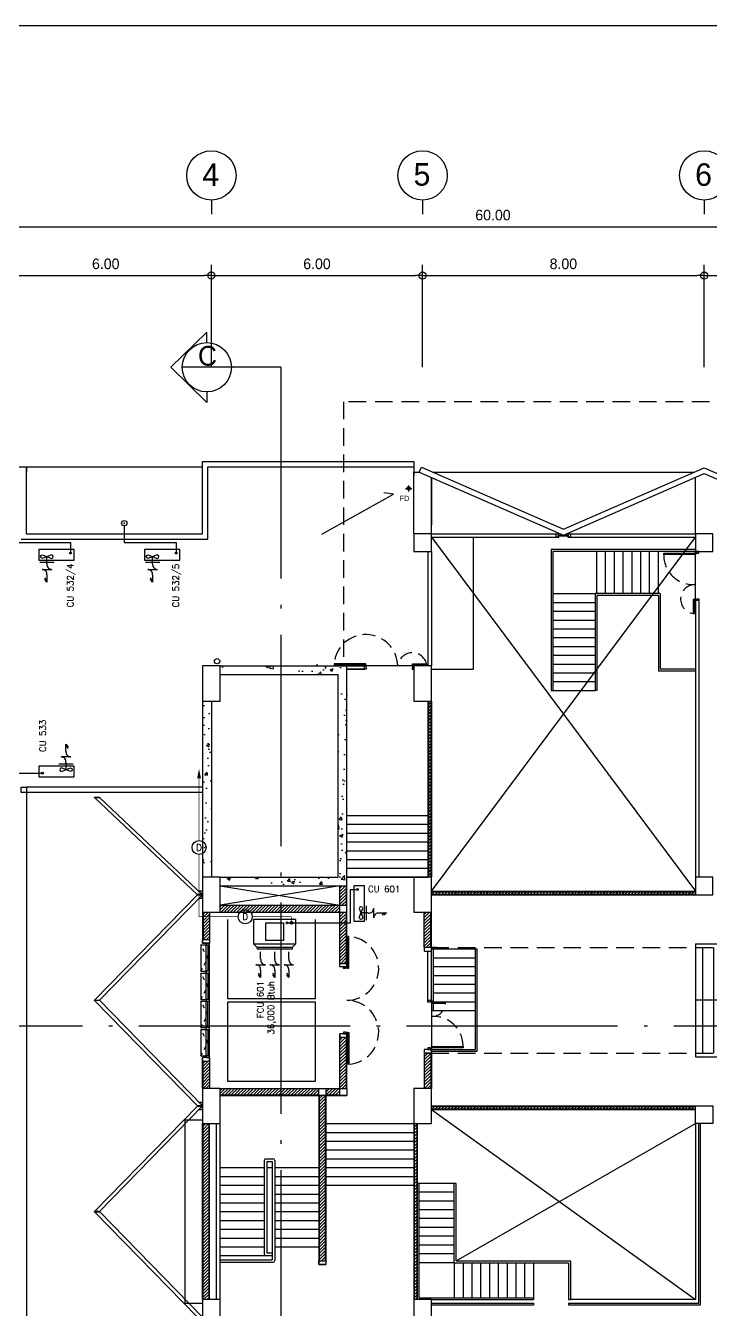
# Model space of a CAD drawing. Header units: millimetres. Extents: x -398 to 816, y -1 to 208.
# Drawn here: x 673.67 to 693.12, y 19.62 to 56.08 of the extents above; entities that cross this region are included whole.
import ezdxf
from ezdxf.enums import TextEntityAlignment as Align

# ---------------------------------------------------------------- set-up
doc = ezdxf.new("R2010")
doc.units = ezdxf.units.MM
doc.linetypes.add('ACAD_ISO04W100', pattern=[30, 24, -3, 0, -3])
doc.linetypes.add('DASHED', pattern=[0.75, 0.5, -0.25])
for name, color, linetype in [('AA_Column', 5, 'Continuous'), ('AA_Dim', 6, 'Continuous'), ('AA_Dim2', 6, 'Continuous'), ('AA_Door', 3, 'Continuous'), ('AA_FD', 6, 'Continuous'), ('AA_Floor', 31, 'Continuous'), ('AA_Hatch', 8, 'Continuous'), ('AA_Roof', 6, 'Continuous'), ('AA_Wall', 1, 'Continuous'), ('AA_Window', 4, 'Continuous'), ('AC DRAIN', 240, 'Continuous'), ('AC FCU', 221, 'Continuous'), ('AC LINE', 171, 'Continuous')]:
    doc.layers.add(name, color=color, linetype=linetype)
doc.styles.add('E140', font='vit-s.shx', dxfattribs={"height": 3.2})
doc.styles.add('Romans', font='romans.shx')
doc.styles.get("Standard").update_dxf_attribs({"font": 'vit-s.shx'})
doc.styles.add('style2', font='vit-s.shx', dxfattribs={"height": 3.2})
doc.dimstyles.new('overall', dxfattribs={"dimtxt": 0.25, "dimasz": 0.15, "dimexe": 0.3, "dimexo": 0.3, "dimgap": 0.18, "dimtad": 1, "dimzin": 0, "dimdsep": 46, "dimtxsty": 'Standard', "dimblk": 'ORIGIN', "dimcen": 0.015, "dimclrd": 256, "dimclre": 256, "dimclrt": 2, "dimadec": 0, "dimazin": 0, "dimtfac": 1, "dimtofl": 0, "dimtmove": 0, "dimatfit": 3, "dimldrblk": 'OPEN90', "dimfxl": 0, "dimtolj": 1, "dimtzin": 0, "dimarcsym": 0})
pattern_1 = [(45, (-498.769, -475.90679), (-0.0449012806, 0.0449012806), [])]

# ---------------------------------------------------------------- blocks, each defined once
blk = doc.blocks.new('ACC1')
at = {"layer": 'AC FCU', "color": 8}
for p, q in [((-0.562, 0.407), (-0.562, 0.134)), ((-0.36, 0.474), (-0.36, 0.067)), ((-0.925, 0.27), (-0.852, 0.328)), ((-0.718, 0.27), (-0.925, 0.27)), ((-0.875, 0.27), (-0.802, 0.328)), ((-0.407, 0.27), (-0.2, 0.27))]:
    blk.add_line(p, q, dxfattribs=at)
at = {"layer": 'AC FCU'}
for p, q in [((0, 0.5), (-0.3, 0.5)), ((-0.3, 0.5), (-0.3, -0.5)), ((0, -0.5), (0, 0.5)), ((-0.3, -0.5), (0, -0.5))]:
    blk.add_line(p, q, dxfattribs=at)
blk.add_lwpolyline([(-0.25, 0.4, -1), (-0.15, 0.4), (-0.25, 0.141, 1), (-0.15, 0.141), (-0.25, 0.4)], format="xyb", dxfattribs=at)
blk.add_circle((-0.1, -0.4), 0.025, dxfattribs=at)
at = {"layer": 'AC FCU', "color": 8}
for centre, start, end in [((-0.703, 0.41), 263.9498, 358.5513), ((-0.422, 0.131), 83.9498, 178.5513)]:
    blk.add_arc(centre, 0.14, start, end, dxfattribs=at)
blk = doc.blocks.new('AC')
at = {"layer": 'AC FCU', "color": 8}
for p, q in [((-0.4, 1.651), (-0.342, 1.578)), ((-0.4, 1.444), (-0.4, 1.651)), ((-0.4, 1.601), (-0.342, 1.528)), ((0, 1.444), (0, 1.651)), ((0, 1.651), (0.058, 1.578)), ((0, 1.601), (0.058, 1.528)), ((0.4, 1.651), (0.458, 1.578)), ((0.4, 1.444), (0.4, 1.651)), ((0.4, 1.601), (0.458, 1.528)), ((-0.264, 1.289), (-0.536, 1.289)), ((-0.4, 1.134), (-0.4, 0.926)), ((0.136, 1.289), (-0.136, 1.289)), ((0, 1.134), (0, 0.926)), ((0.536, 1.289), (0.264, 1.289)), ((0.4, 1.134), (0.4, 0.926))]:
    blk.add_line(p, q, dxfattribs=at)
at = {"layer": 'AC FCU'}
for p, q in [((-0.5, 0.8), (-0.6, 0.7)), ((-0.5, 0.8), (-0.5, 0.85)), ((-0.5, 0.85), (0.5, 0.85)), ((-0.5, 0.8), (0.5, 0.8)), ((0.5, 0.8), (0.5, 0.85)), ((0.5, 0.8), (0.6, 0.7))]:
    blk.add_line(p, q, dxfattribs=at)
blk.add_lwpolyline([(-0.6, 0), (0.6, 0), (0.6, 0.7), (-0.6, 0.7)], close=True, dxfattribs=at)
at = {"layer": 'AC FCU', "color": 8}
blk.add_lwpolyline([(-0.25, 0.1), (-0.25, 0.6), (0.25, 0.6), (0.25, 0.1)], close=True, dxfattribs=at)
at = {"layer": 'AC FCU'}
blk.add_circle((-0.35, 0.1), 0.025, dxfattribs=at)
at = {"layer": 'AC FCU', "color": 8}
for centre, start, end in [((-0.54, 1.148), 353.9498, 88.5513), ((-0.26, 1.429), 173.9498, 268.5513), ((-0.14, 1.148), 353.9498, 88.5513), ((0.14, 1.429), 173.9498, 268.5513), ((0.26, 1.148), 353.9498, 88.5513), ((0.54, 1.429), 173.9498, 268.5513)]:
    blk.add_arc(centre, 0.14, start, end, dxfattribs=at)
blk = doc.blocks.new('UP_point')
at = {"layer": 'AC LINE', "const_width": 0.025}
blk.add_lwpolyline([(-0.0125, 0, 1), (0.0125, 0, 1)], format="xyb", close=True, dxfattribs=at)
at = {"layer": 'AC LINE'}
blk.add_circle((0, 0), 0.075, dxfattribs=at)
blk = doc.blocks.new('POINT_Drain')
at = {"layer": 'Defpoints'}
blk.add_circle((0, 0), 0.2, dxfattribs=at)
at = {"layer": 'AC DRAIN', "insert": (0, 0), "char_height": 0.18, "width": 0.25231, "attachment_point": 5, "style": 'Romans'}
blk.add_mtext('D', dxfattribs=at)
blk = doc.blocks.new('GRD-2')
at = {"layer": 'AA_Dim', "color": 1}
blk.add_line((0, -10.99), (0, -12.98), dxfattribs=at)
blk.add_circle((0, -7.49), 3.5, dxfattribs=at)
at = {"layer": 'AA_Dim', "color": 3, "style": 'E140'}
blk.add_attdef('GRID', text='', height=3.2, dxfattribs=at).set_placement((-0.09, -7.37), align=Align.MIDDLE)
blk = doc.blocks.new('_Origin')
at = {"layer": 'AA_Dim2', "color": 0, "lineweight": -2}
blk.add_line((0, 0), (-1, 0), dxfattribs=at)
blk.add_circle((0, 0), 0.5, dxfattribs=at)
blk = doc.blocks.new('*D203')
at = {"layer": 'AA_Dim', "color": 9, "lineweight": -2}
for p, q in [((656.947, 49.282), (656.947, 50.667)), ((657.147, 50.367), (716.747, 50.367)), ((716.947, 49.282), (716.947, 50.667))]:
    blk.add_line(p, q, dxfattribs=at)
at = {"layer": 'Defpoints', "color": 0}
for p in [(716.947, 50.367), (656.947, 48.982), (716.947, 48.982)]:
    blk.add_point(p, dxfattribs=at)
at = {"layer": 'AA_Dim', "color": 9, "lineweight": -2, "xscale": 0.2, "yscale": 0.2, "zscale": 0.2, "rotation": 180}
blk.add_blockref('_Origin', (656.947, 50.367), dxfattribs=at)
at = {"layer": 'AA_Dim', "color": 9, "lineweight": -2, "xscale": 0.2, "yscale": 0.2, "zscale": 0.2}
blk.add_blockref('_Origin', (716.947, 50.367), dxfattribs=at)
at = {"layer": 'AA_Dim', "color": 2, "insert": (686.947, 50.697), "char_height": 0.3, "attachment_point": 5}
blk.add_mtext('\\A1;60.00', dxfattribs=at)
blk = doc.blocks.new('_Open90')
at = {"layer": 'AA_Dim2', "color": 0, "lineweight": -2}
for p, q in [((0, 0), (-1, 0)), ((-0.5, 0.5), (0, 0)), ((0, 0), (-0.5, -0.5))]:
    blk.add_line(p, q, dxfattribs=at)
blk = doc.blocks.new('*D207')
at = {"layer": 'AA_Dim', "color": 9, "lineweight": -2}
for p, q in [((678.947, 46.38), (678.947, 49.282)), ((684.947, 46.38), (684.947, 49.282)), ((679.147, 48.982), (684.747, 48.982))]:
    blk.add_line(p, q, dxfattribs=at)
at = {"layer": 'Defpoints', "color": 0}
for p in [(684.947, 48.982), (678.947, 46.08), (684.947, 46.08)]:
    blk.add_point(p, dxfattribs=at)
at = {"layer": 'AA_Dim', "color": 9, "lineweight": -2, "xscale": 0.2, "yscale": 0.2, "zscale": 0.2, "rotation": 180}
blk.add_blockref('_Origin', (678.947, 48.982), dxfattribs=at)
at = {"layer": 'AA_Dim', "color": 9, "lineweight": -2, "xscale": 0.2, "yscale": 0.2, "zscale": 0.2}
blk.add_blockref('_Origin', (684.947, 48.982), dxfattribs=at)
at = {"layer": 'AA_Dim', "color": 2, "insert": (681.947, 49.312), "char_height": 0.3, "attachment_point": 5}
blk.add_mtext('\\A1;6.00', dxfattribs=at)
blk = doc.blocks.new('*D208')
at = {"layer": 'AA_Dim', "color": 9, "lineweight": -2}
for p, q in [((672.947, 46.38), (672.947, 49.282)), ((678.947, 46.38), (678.947, 49.282)), ((673.147, 48.982), (678.747, 48.982))]:
    blk.add_line(p, q, dxfattribs=at)
at = {"layer": 'Defpoints', "color": 0}
for p in [(678.947, 48.982), (672.947, 46.08), (678.947, 46.08)]:
    blk.add_point(p, dxfattribs=at)
at = {"layer": 'AA_Dim', "color": 9, "lineweight": -2, "xscale": 0.2, "yscale": 0.2, "zscale": 0.2, "rotation": 180}
blk.add_blockref('_Origin', (672.947, 48.982), dxfattribs=at)
at = {"layer": 'AA_Dim', "color": 9, "lineweight": -2, "xscale": 0.2, "yscale": 0.2, "zscale": 0.2}
blk.add_blockref('_Origin', (678.947, 48.982), dxfattribs=at)
at = {"layer": 'AA_Dim', "color": 2, "insert": (675.947, 49.312), "char_height": 0.3, "attachment_point": 5}
blk.add_mtext('\\A1;6.00', dxfattribs=at)
blk = doc.blocks.new('*D210')
at = {"layer": 'AA_Dim', "color": 9, "lineweight": -2}
for p, q in [((684.947, 46.38), (684.947, 49.282)), ((692.947, 46.38), (692.947, 49.282)), ((685.147, 48.982), (692.747, 48.982))]:
    blk.add_line(p, q, dxfattribs=at)
at = {"layer": 'Defpoints', "color": 0}
for p in [(692.947, 48.982), (684.947, 46.08), (692.947, 46.08)]:
    blk.add_point(p, dxfattribs=at)
at = {"layer": 'AA_Dim', "color": 9, "lineweight": -2, "xscale": 0.2, "yscale": 0.2, "zscale": 0.2, "rotation": 180}
blk.add_blockref('_Origin', (684.947, 48.982), dxfattribs=at)
at = {"layer": 'AA_Dim', "color": 9, "lineweight": -2, "xscale": 0.2, "yscale": 0.2, "zscale": 0.2}
blk.add_blockref('_Origin', (692.947, 48.982), dxfattribs=at)
at = {"layer": 'AA_Dim', "color": 2, "insert": (688.947, 49.312), "char_height": 0.3, "attachment_point": 5}
blk.add_mtext('\\A1;8.00', dxfattribs=at)
blk = doc.blocks.new('*D211')
at = {"layer": 'AA_Dim', "color": 9, "lineweight": -2}
for p, q in [((692.947, 46.38), (692.947, 49.282)), ((700.947, 46.38), (700.947, 49.282)), ((693.147, 48.982), (700.747, 48.982))]:
    blk.add_line(p, q, dxfattribs=at)
at = {"layer": 'Defpoints', "color": 0}
for p in [(700.947, 48.982), (692.947, 46.08), (700.947, 46.08)]:
    blk.add_point(p, dxfattribs=at)
at = {"layer": 'AA_Dim', "color": 9, "lineweight": -2, "xscale": 0.2, "yscale": 0.2, "zscale": 0.2, "rotation": 180}
blk.add_blockref('_Origin', (692.947, 48.982), dxfattribs=at)
at = {"layer": 'AA_Dim', "color": 9, "lineweight": -2, "xscale": 0.2, "yscale": 0.2, "zscale": 0.2}
blk.add_blockref('_Origin', (700.947, 48.982), dxfattribs=at)
at = {"layer": 'AA_Dim', "color": 2, "insert": (696.947, 49.312), "char_height": 0.3, "attachment_point": 5}
blk.add_mtext('\\A1;8.00', dxfattribs=at)

msp = doc.modelspace()

# ---------------------------------------------------------------- hatches: boundary and pattern name
at = {"layer": 'AA_Hatch'}
h = msp.add_hatch(dxfattribs=at)
h.set_pattern_fill('AR-CONC', color=9, scale=0.005, style=0)
h.set_pattern_definition([(50, (-498.769, -475.9068), (0.91092334, -0.07969543), [0.09525, -1.04775]), (355, (-498.769, -475.9068), (-0.1762141, 0.9552832), [0.0762, -0.8382]), (100.451, (-498.6931, -475.9134), (0.7347125, 0.87558344), [0.08095, -0.89045]), (46.1842, (-498.769, -475.6528), (1.3553952, -0.2102116), [0.142875, -1.571625]), (96.6356, (-498.656, -475.6703), (1.1870212, 1.2371278), [0.121425, -1.335675]), (351.184, (-498.769, -475.6528), (1.187023, 1.2371256), [0.1143, -1.2573]), (21, (-498.642, -475.7163), (0.7580744, -0.5113276), [0.09525, -1.04775]), (326, (-498.642, -475.7163), (0.30901014, 0.9209398), [0.0762, -0.8382]), (71.4514, (-498.5788, -475.7589), (1.06708245, 0.4096143), [0.08095, -0.89045]), (37.5, (-498.769, -475.9068), (0.01544302, 0.422775194), [0, -0.82804, 0, -0.8509, 0, -0.841375]), (7.5, (-498.769, -475.9068), (0.33409831, 0.50090287), [0, -0.48514, 0, -0.80899, 0, -0.320675]), (327.5, (-499.0522, -475.9068), (0.67795298, -0.02864372), [0, -0.3175, 0, -0.9906, 0, -1.31445]), (317.5, (-499.1792, -475.9068), (0.7406459, 0.12713246), [0, -0.41275, 0, -0.65786, 0, -0.93345])])
h.paths.add_polyline_path([(682.797, 37.899), (679.197, 37.899), (679.197, 37.649), (682.547, 37.649), (682.547, 31.899), (679.197, 31.899), (679.197, 31.649), (682.797, 31.649)])
h.paths.add_polyline_path([(678.947, 36.899), (678.697, 36.899), (678.697, 31.899), (678.947, 31.899)])
h = msp.add_hatch(dxfattribs=at)
h.set_pattern_fill('ANSI31', color=9, scale=0.02, style=0)
h.set_pattern_definition(pattern_1)
h.paths.add_polyline_path([(685.182, 36.899), (685.112, 36.899), (685.112, 31.899), (685.182, 31.899)])
h = msp.add_hatch(dxfattribs=at)
h.set_pattern_fill('ANSI31', color=9, scale=0.02, style=0)
h.set_pattern_definition(pattern_1)
h.paths.add_polyline_path([(682.782, 30.899), (682.597, 30.899), (682.597, 29.949), (682.782, 29.949)])
h.paths.add_polyline_path([(682.782, 29.949), (682.597, 29.949), (682.597, 29.449), (682.782, 29.449)])
h.paths.add_polyline_path([(682.597, 31.099), (680.918, 31.099), (680.918, 30.899), (682.597, 30.899)])
h.paths.add_polyline_path([(680.918, 31.099), (679.197, 31.099), (679.197, 30.899), (680.729, 30.899), (680.732, 30.905), (680.736, 30.899), (680.918, 30.899)])
h.paths.add_polyline_path([(682.782, 31.649), (682.597, 31.649), (682.597, 31.099), (682.782, 31.099)])
h = msp.add_hatch(dxfattribs=at)
h.set_pattern_fill('ANSI31', color=9, scale=0.02, style=0)
h.set_pattern_definition([(45, (-498.769, -469.80679), (-0.0449012806, 0.0449012806), [])])
h.paths.add_polyline_path([(692.697, 31.484), (685.197, 31.484), (685.197, 31.414), (692.697, 31.414)])
h = msp.add_hatch(dxfattribs=at)
h.set_pattern_fill('ANSI31', color=9, scale=0.02, style=0)
h.set_pattern_definition(pattern_1)
h.paths.add_polyline_path([(678.897, 30.899), (678.712, 30.899), (678.712, 30.124), (678.897, 30.124)])
h.paths.add_polyline_path([(678.897, 26.674), (678.712, 26.674), (678.712, 25.899), (678.897, 25.899)])
h.paths.add_polyline_path([(680.918, 25.899), (680.754, 25.899), (680.742, 25.878), (680.73, 25.899), (679.197, 25.899), (679.197, 25.714), (680.918, 25.714)])
h.paths.add_polyline_path([(682.597, 25.899), (682.197, 25.899), (682.197, 25.714), (682.597, 25.714)])
h.paths.add_polyline_path([(681.997, 25.899), (680.918, 25.899), (680.918, 25.714), (681.997, 25.714)])
h = msp.add_hatch(dxfattribs=at)
h.set_pattern_fill('ANSI31', color=9, scale=0.02, style=0)
h.set_pattern_definition(pattern_1)
h.paths.add_polyline_path([(685.182, 30.899), (684.996, 30.899), (684.997, 29.899), (685.097, 29.899), (685.097, 29.899), (685.182, 29.899)])
at = {"layer": 'AA_Hatch', "ltscale": 3}
h = msp.add_hatch(dxfattribs=at)
h.set_pattern_fill('ANSI31', color=9, scale=0.1, angle=45, style=0)
h.set_pattern_definition([(270, (2.66196, 156.59102), (-0.3175, -6e-17), [])])
h.paths.add_polyline_path([(709.197, 29.899), (709.197, 28.399), (692.697, 28.399), (692.697, 29.899)])
h = msp.add_hatch(dxfattribs=at)
h.set_pattern_fill('ANSI31', color=9, scale=0.1, angle=45, style=0)
h.set_pattern_definition([(90, (2.66196, -99.79314), (-0.3175, 6e-17), [])])
h.paths.add_polyline_path([(709.197, 26.899), (709.197, 28.399), (692.697, 28.399), (692.697, 26.899)])
at = {"layer": 'AA_Hatch'}
h = msp.add_hatch(dxfattribs=at)
h.set_pattern_fill('ANSI31', color=9, scale=0.02, style=0)
h.set_pattern_definition(pattern_1)
h.paths.add_polyline_path([(682.782, 27.349), (682.597, 27.349), (682.597, 25.899), (682.782, 25.899)])
h = msp.add_hatch(dxfattribs=at)
h.set_pattern_fill('ANSI31', color=9, scale=0.02, style=0)
h.set_pattern_definition(pattern_1)
h.paths.add_polyline_path([(684.996, 25.899), (685.181, 25.899), (685.181, 26.899), (684.996, 26.899)])
h = msp.add_hatch(dxfattribs=at)
h.set_pattern_fill('ANSI31', color=9, scale=0.02, style=0)
h.set_pattern_definition(pattern_1)
h.paths.add_polyline_path([(682.182, 25.699), (682.012, 25.699), (682.012, 20.999), (682.182, 20.999)])
h = msp.add_hatch(dxfattribs=at)
h.set_pattern_fill('ANSI31', color=9, scale=0.02, style=0)
h.set_pattern_definition(pattern_1)
h.paths.add_polyline_path([(685.197, 25.384), (685.197, 25.314), (692.697, 25.314), (692.697, 25.384)])
h = msp.add_hatch(dxfattribs=at)
h.set_pattern_fill('ANSI31', color=9, scale=0.02, style=0)
h.set_pattern_definition(pattern_1)
h.paths.add_polyline_path([(678.882, 24.899), (678.712, 24.899), (678.712, 19.899), (678.882, 19.899)])
h = msp.add_hatch(dxfattribs=at)
h.set_pattern_fill('ANSI31', color=9, scale=0.02, style=0)
h.set_pattern_definition(pattern_1)
h.paths.add_polyline_path([(684.782, 24.899), (684.712, 24.899), (684.712, 19.899), (684.782, 19.899)])

# ---------------------------------------------------------------- linework, layer by layer
at = {"layer": 'AA_Column', "color": 9}
for points in [[(684.697, 41.149), (685.197, 41.149), (685.197, 41.649), (684.697, 41.649)], [(692.697, 41.149), (693.197, 41.149), (693.197, 41.649), (692.697, 41.649)], [(678.697, 36.899), (679.197, 36.899), (679.197, 37.899), (678.697, 37.899)], [(684.697, 36.899), (685.197, 36.899), (685.197, 37.899), (684.697, 37.899)], [(678.697, 30.899), (679.197, 30.899), (679.197, 31.899), (678.697, 31.899)], [(684.697, 30.899), (685.197, 30.899), (685.197, 31.899), (684.697, 31.899)], [(692.697, 31.399), (693.197, 31.399), (693.197, 31.899), (692.697, 31.899)], [(678.697, 24.899), (679.197, 24.899), (679.197, 25.899), (678.697, 25.899)], [(684.697, 24.899), (685.197, 24.899), (685.197, 25.899), (684.697, 25.899)], [(692.697, 25.399), (693.197, 25.399), (693.197, 24.899), (692.697, 24.899)], [(678.697, 18.899), (679.197, 18.899), (679.197, 19.899), (678.697, 19.899)], [(684.697, 18.899), (685.197, 18.899), (685.197, 19.899), (684.697, 19.899)], [(684.697, 18.899), (685.197, 18.899), (685.197, 19.899), (684.697, 19.899)]]:
    msp.add_lwpolyline(points, close=True, dxfattribs=at)
at = {"layer": 'AA_Door', "color": 9}
for p, q in [((683.332, 37.924), (683.332, 37.899)), ((684.662, 37.899), (684.662, 37.924)), ((682.822, 29.314), (682.797, 29.314)), ((682.822, 27.484), (682.797, 27.484))]:
    msp.add_line(p, q, dxfattribs=at)
for points in [[(692.697, 41.064), (691.797, 41.064), (691.797, 41.099), (692.697, 41.099)], [(692.637, 39.784), (692.637, 39.384), (692.672, 39.384), (692.672, 39.784)], [(683.332, 37.959), (682.432, 37.959), (682.432, 37.924), (683.332, 37.924)], [(684.662, 37.959), (685.062, 37.959), (685.062, 37.924), (684.662, 37.924)], [(682.857, 29.314), (682.857, 30.214), (682.822, 30.214), (682.822, 29.314)], [(685.197, 28.314), (685.597, 28.314), (685.597, 28.349), (685.197, 28.349)], [(682.857, 27.484), (682.857, 26.584), (682.822, 26.584), (682.822, 27.484)], [(685.196, 27.084), (686.096, 27.084), (686.096, 27.049), (685.196, 27.049)]]:
    msp.add_lwpolyline(points, close=True, dxfattribs=at)
for points in [[(692.797, 41.149), (692.697, 41.149), (692.697, 41.114), (692.732, 41.114), (692.732, 41.099), (692.797, 41.099), (692.797, 41.149)], [(692.797, 39.749), (692.697, 39.749), (692.697, 39.784), (692.732, 39.784), (692.732, 39.799), (692.797, 39.799), (692.797, 39.749)], [(683.297, 37.799), (683.297, 37.899), (683.332, 37.899), (683.332, 37.864), (683.347, 37.864), (683.347, 37.799), (683.297, 37.799)], [(684.697, 37.799), (684.697, 37.899), (684.662, 37.899), (684.662, 37.864), (684.647, 37.864), (684.647, 37.799), (684.697, 37.799)], [(682.697, 29.349), (682.797, 29.349), (682.797, 29.314), (682.762, 29.314), (682.762, 29.299), (682.697, 29.299), (682.697, 29.349)], [(685.096, 28.399), (685.196, 28.399), (685.196, 28.364), (685.161, 28.364), (685.161, 28.349), (685.096, 28.349), (685.096, 28.399)], [(682.697, 27.449), (682.797, 27.449), (682.797, 27.484), (682.762, 27.484), (682.762, 27.499), (682.697, 27.499), (682.697, 27.449)], [(685.096, 26.999), (685.196, 26.999), (685.196, 27.034), (685.161, 27.034), (685.161, 27.049), (685.096, 27.049), (685.096, 26.999)]]:
    msp.add_lwpolyline(points, dxfattribs=at)
at = {"layer": 'AA_Door', "color": 9, "linetype": 'DASHED', "ltscale": 0.75}
for centre, radius, start, end in [((692.64, 41.048), 0.844, 178.907, 272.1436), ((692.69, 39.793), 0.412, 92.5223, 262.5948), ((683.335, 37.88), 0.906, 1.1799, 175.0206), ((684.657, 37.849), 0.419, 15.1989, 173.1601), ((682.792, 29.308), 0.909, 270.2893, 85.9239), ((682.792, 27.49), 0.909, 274.0761, 89.7088), ((685.217, 28.323), 0.38, 270.705, 358.6649), ((685.253, 27.1), 0.844, 358.907, 92.1436)]:
    msp.add_arc(centre, radius, start, end, dxfattribs=at)
at = {"layer": 'AA_FD', "color": 6}
for p, q in [((684.551, 43.023), (684.551, 42.845)), ((682.086, 41.641), (684.12, 42.774)), ((684.12, 42.774), (683.849, 42.807)), ((684.464, 42.937), (684.642, 42.937)), ((684.551, 42.937), (684.489, 42.937)), ((684.551, 42.937), (684.551, 42.998))]:
    msp.add_line(p, q, dxfattribs=at)
for centre, radius in [((684.551, 42.937), 0.05), ((679.11, 38.029), 0.075)]:
    msp.add_circle(centre, radius, dxfattribs=at)
at = {"layer": 'AA_Floor', "color": 9}
for p, q in [((685.197, 31.499), (692.697, 41.549)), ((685.197, 41.549), (692.697, 31.499)), ((689.897, 39.949), (689.897, 41.149)), ((690.147, 39.949), (690.147, 41.149)), ((690.397, 39.949), (690.397, 41.149)), ((690.397, 39.949), (690.397, 41.149)), ((690.647, 39.949), (690.647, 41.149)), ((690.647, 39.949), (690.647, 41.149)), ((690.897, 39.949), (690.897, 41.149)), ((691.147, 39.949), (691.147, 41.149)), ((691.397, 39.949), (691.397, 41.149)), ((691.647, 39.949), (691.647, 41.149)), ((692.697, 39.784), (692.697, 41.149)), ((688.647, 39.949), (689.847, 39.949)), ((688.677, 39.949), (689.847, 39.949)), ((688.647, 39.699), (689.847, 39.699)), ((688.647, 39.449), (689.847, 39.449)), ((688.647, 39.199), (689.847, 39.199)), ((688.647, 38.949), (689.847, 38.949)), ((688.647, 38.699), (689.847, 38.699)), ((688.647, 38.449), (689.847, 38.449)), ((681.947, 37.949), (681.947, 37.899)), ((688.647, 38.199), (689.847, 38.199)), ((688.647, 37.949), (689.847, 37.949)), ((684.697, 37.899), (683.332, 37.899)), ((688.647, 37.699), (689.847, 37.699)), ((688.647, 37.449), (689.847, 37.449)), ((688.647, 37.199), (689.847, 37.199)), ((682.797, 33.649), (685.097, 33.649)), ((682.797, 33.399), (685.097, 33.399)), ((682.797, 33.149), (685.097, 33.149)), ((682.797, 32.899), (685.097, 32.899)), ((682.797, 32.649), (685.097, 32.649)), ((682.797, 32.399), (685.097, 32.399)), ((682.797, 32.149), (685.097, 32.149)), ((682.797, 31.899), (685.097, 31.899)), ((684.697, 31.899), (682.797, 31.899)), ((682.597, 31.649), (679.197, 31.099)), ((679.197, 31.649), (682.597, 31.099)), ((679.407, 30.699), (679.407, 28.449)), ((681.907, 28.449), (681.907, 30.699)), ((685.247, 29.849), (685.197, 29.849)), ((686.447, 29.849), (685.247, 29.849)), ((685.247, 29.849), (685.247, 28.099)), ((686.447, 29.599), (685.247, 29.599)), ((686.447, 29.349), (685.247, 29.349)), ((686.447, 29.099), (685.247, 29.099)), ((686.447, 28.849), (685.247, 28.849)), ((679.407, 28.449), (681.907, 28.449)), ((686.447, 28.599), (685.247, 28.599)), ((679.407, 28.349), (679.407, 26.099)), ((681.907, 28.349), (679.407, 28.349)), ((681.907, 26.099), (681.907, 28.349)), ((685.197, 28.364), (685.196, 26.999)), ((686.447, 28.349), (685.197, 28.349)), ((686.447, 28.099), (685.197, 28.099)), ((679.407, 26.099), (681.907, 26.099)), ((685.197, 25.299), (692.697, 19.899)), ((682.197, 24.899), (684.697, 24.899)), ((685.897, 20.999), (692.697, 24.899)), ((692.697, 24.899), (692.697, 19.899)), ((682.197, 24.649), (684.697, 24.649)), ((682.197, 24.399), (684.697, 24.399)), ((682.197, 24.149), (684.697, 24.149)), ((682.197, 23.899), (684.697, 23.899)), ((679.197, 23.649), (680.447, 23.649)), ((679.197, 23.399), (680.447, 23.399)), ((680.522, 23.649), (680.672, 23.649)), ((680.747, 23.649), (681.997, 23.649)), ((680.747, 23.399), (681.997, 23.399)), ((682.197, 23.649), (684.697, 23.649)), ((682.197, 23.399), (684.697, 23.399)), ((679.197, 23.149), (680.447, 23.149)), ((680.747, 23.149), (681.997, 23.149)), ((682.197, 23.149), (684.697, 23.149)), ((684.847, 23.199), (684.797, 23.199)), ((684.797, 19.899), (684.797, 23.199)), ((685.847, 23.199), (684.847, 23.199)), ((684.847, 19.949), (684.847, 23.199)), ((679.197, 22.899), (680.447, 22.899)), ((679.197, 22.649), (680.447, 22.649)), ((680.747, 22.899), (681.997, 22.899)), ((680.747, 22.649), (681.997, 22.649)), ((680.764, 22.649), (680.747, 22.649)), ((685.847, 22.949), (684.847, 22.949)), ((685.847, 22.699), (684.847, 22.699)), ((679.197, 22.399), (680.447, 22.399)), ((680.747, 22.399), (681.997, 22.399)), ((685.847, 22.449), (684.847, 22.449)), ((679.197, 22.149), (680.447, 22.149)), ((679.197, 21.899), (680.447, 21.899)), ((680.747, 22.149), (681.997, 22.149)), ((680.747, 21.899), (681.997, 21.899)), ((685.847, 22.199), (684.847, 22.199)), ((685.847, 21.949), (684.847, 21.949)), ((679.197, 21.649), (680.447, 21.649)), ((680.747, 21.649), (681.997, 21.649)), ((685.847, 21.699), (684.847, 21.699)), ((679.197, 21.399), (680.447, 21.399)), ((679.197, 21.149), (680.672, 21.149)), ((680.447, 21.399), (680.434, 21.399)), ((680.747, 21.399), (681.997, 21.399)), ((685.847, 21.449), (684.847, 21.449)), ((685.847, 21.199), (684.847, 21.199)), ((685.847, 20.949), (684.847, 20.949)), ((685.847, 20.949), (685.847, 19.949)), ((686.097, 20.949), (686.097, 19.949)), ((686.347, 20.949), (686.347, 19.949)), ((686.597, 20.949), (686.597, 19.949)), ((686.847, 20.949), (686.847, 19.949)), ((687.097, 20.949), (687.097, 19.949)), ((687.347, 20.949), (687.347, 19.949)), ((687.597, 20.949), (687.597, 19.949)), ((687.847, 20.949), (687.847, 19.949)), ((688.097, 20.949), (688.097, 19.949)), ((684.847, 19.949), (688.097, 19.949)), ((685.197, 19.899), (688.097, 19.899)), ((688.097, 19.949), (688.097, 19.899)), ((692.697, 19.899), (689.147, 19.899))]:
    msp.add_line(p, q, dxfattribs=at)
at = {"layer": 'AA_Roof', "color": 9, "linetype": 'DASHED'}
msp.add_line((682.697, 45.399), (682.697, 37.899), dxfattribs=at)
at = {"layer": 'AA_Roof', "color": 9}
msp.add_line((673.697, 43.549), (678.697, 43.549), dxfattribs=at)
at = {"layer": 'AA_Roof', "color": 9, "linetype": 'DASHED'}
for points in [[(685.197, 29.899), (719.347, 29.899), (719.347, 45.399), (682.697, 45.399)], [(685.196, 26.899), (719.347, 26.899), (719.347, 11.399), (682.697, 11.399), (682.697, 18.899)]]:
    msp.add_lwpolyline(points, dxfattribs=at)
at = {"layer": 'AA_Wall', "color": 9}
for p, q in [((656.197, 43.549), (673.697, 43.549)), ((673.697, 43.549), (673.697, 43.399)), ((673.697, 43.549), (673.697, 43.499)), ((673.697, 41.649), (673.697, 43.549)), ((678.697, 43.699), (684.697, 43.699)), ((678.697, 41.649), (678.697, 43.699)), ((678.847, 43.549), (684.697, 43.549)), ((678.847, 41.499), (678.847, 43.549)), ((684.697, 43.699), (684.697, 43.299)), ((684.697, 43.399), (684.853, 43.399)), ((684.697, 41.649), (684.697, 43.399)), ((684.853, 43.399), (684.913, 43.536)), ((684.853, 43.399), (688.947, 41.611)), ((684.913, 43.536), (688.947, 41.775)), ((685.228, 43.399), (692.666, 43.399)), ((688.947, 41.775), (692.947, 43.522)), ((692.947, 43.522), (696.947, 41.775)), ((685.197, 41.649), (685.197, 43.249)), ((685.197, 43.249), (685.197, 41.899)), ((688.947, 41.611), (692.947, 43.358)), ((692.697, 41.649), (692.697, 43.249)), ((692.947, 43.358), (696.947, 41.611)), ((673.697, 41.649), (678.697, 41.649)), ((685.197, 41.649), (688.797, 41.649)), ((688.797, 41.649), (688.797, 41.549)), ((688.822, 41.649), (688.797, 41.649)), ((688.822, 41.611), (688.822, 41.649)), ((688.822, 41.611), (689.072, 41.611)), ((688.822, 41.586), (689.072, 41.586)), ((688.822, 41.549), (688.822, 41.586)), ((689.097, 41.649), (689.072, 41.649)), ((689.072, 41.649), (689.072, 41.611)), ((689.072, 41.586), (689.072, 41.549)), ((689.097, 41.549), (689.097, 41.649)), ((689.097, 41.649), (692.697, 41.649)), ((673.547, 41.499), (678.847, 41.499)), ((685.197, 41.549), (688.797, 41.549)), ((686.397, 37.799), (686.397, 41.549)), ((688.597, 41.199), (688.597, 37.199)), ((692.697, 41.199), (688.597, 41.199)), ((688.797, 41.549), (688.822, 41.549)), ((689.072, 41.549), (689.097, 41.549)), ((689.097, 41.549), (692.697, 41.549)), ((685.097, 41.149), (685.097, 37.899)), ((685.197, 41.149), (685.197, 37.899)), ((688.647, 41.149), (688.647, 37.199)), ((692.697, 41.149), (688.647, 41.149)), ((689.847, 39.949), (689.847, 37.199)), ((691.697, 39.949), (689.847, 39.949)), ((689.897, 39.899), (689.897, 37.199)), ((691.647, 39.899), (689.897, 39.899)), ((691.647, 39.899), (691.647, 37.749)), ((691.697, 39.949), (691.697, 37.799)), ((692.672, 39.784), (692.697, 39.784)), ((692.697, 39.779), (692.697, 37.899)), ((692.797, 39.779), (692.797, 37.899)), ((679.197, 37.899), (682.797, 37.899)), ((679.197, 37.649), (682.547, 37.649)), ((682.547, 31.899), (682.547, 37.649)), ((682.797, 31.649), (682.797, 37.899)), ((683.297, 37.899), (682.797, 37.899)), ((682.797, 37.899), (683.297, 37.899)), ((683.297, 37.799), (682.797, 37.799)), ((682.797, 37.799), (683.297, 37.799)), ((685.197, 37.799), (686.397, 37.799)), ((692.697, 37.749), (691.647, 37.749)), ((692.697, 37.799), (691.697, 37.799)), ((692.697, 37.899), (692.697, 31.899)), ((692.797, 37.899), (692.797, 31.899)), ((688.597, 37.199), (688.647, 37.199)), ((689.897, 37.199), (689.847, 37.199)), ((678.697, 36.899), (678.697, 31.899)), ((678.947, 36.899), (678.947, 31.899)), ((685.097, 36.899), (685.097, 31.899)), ((685.112, 36.899), (685.112, 31.899)), ((685.182, 36.899), (685.182, 31.899)), ((685.197, 36.899), (685.197, 31.899)), ((678.697, 34.449), (673.697, 34.449)), ((673.697, 34.449), (673.697, 13.249)), ((678.697, 34.299), (673.697, 34.299)), ((679.197, 31.899), (682.547, 31.899)), ((679.197, 31.649), (682.797, 31.649)), ((682.597, 29.349), (682.597, 31.649)), ((682.782, 31.099), (682.782, 31.649)), ((682.797, 29.349), (682.797, 31.649)), ((685.197, 31.499), (692.697, 31.499)), ((685.197, 31.484), (692.697, 31.484)), ((685.197, 31.414), (692.697, 31.414)), ((685.197, 31.399), (692.697, 31.399)), ((679.197, 31.099), (682.797, 31.099)), ((678.697, 30.899), (678.897, 30.899)), ((678.697, 30.899), (678.697, 30.024)), ((678.712, 30.899), (678.712, 30.124)), ((678.897, 30.899), (678.897, 30.024)), ((679.197, 30.899), (682.797, 30.899)), ((682.782, 29.449), (682.782, 30.899)), ((684.997, 29.899), (684.996, 30.899)), ((685.182, 29.899), (685.182, 30.899)), ((685.197, 29.899), (685.197, 30.899)), ((678.697, 30.024), (678.897, 30.024)), ((685.197, 29.899), (684.997, 29.899)), ((685.097, 28.399), (685.097, 29.799)), ((685.197, 28.399), (685.197, 29.799)), ((686.447, 26.999), (686.447, 29.849)), ((686.496, 29.849), (686.447, 29.849)), ((686.497, 26.949), (686.497, 29.849)), ((682.797, 29.349), (682.597, 29.349)), ((682.597, 25.899), (682.597, 27.449)), ((682.797, 27.449), (682.597, 27.449)), ((682.782, 25.899), (682.782, 27.349)), ((682.797, 25.899), (682.797, 27.449)), ((685.197, 26.999), (686.447, 26.999)), ((678.697, 25.899), (678.697, 26.774)), ((678.897, 26.774), (678.697, 26.774)), ((678.712, 25.899), (678.712, 26.674)), ((678.897, 26.774), (678.897, 25.899)), ((684.996, 26.899), (684.996, 25.899)), ((685.196, 26.899), (684.996, 26.899)), ((685.181, 26.899), (685.181, 25.899)), ((686.497, 26.949), (685.196, 26.949)), ((685.196, 26.949), (685.196, 25.899)), ((679.197, 25.899), (682.197, 25.899)), ((682.197, 25.899), (682.797, 25.899)), ((679.197, 25.714), (681.997, 25.714)), ((679.197, 25.699), (681.997, 25.699)), ((681.997, 25.699), (681.997, 20.899)), ((682.012, 25.699), (682.012, 20.999)), ((682.182, 25.699), (682.182, 20.999)), ((682.197, 25.714), (682.597, 25.714)), ((682.197, 25.699), (682.797, 25.699)), ((682.197, 25.699), (682.197, 20.899)), ((685.197, 25.399), (692.697, 25.399)), ((685.197, 25.384), (692.697, 25.384)), ((685.197, 25.314), (692.697, 25.314)), ((685.197, 25.299), (692.697, 25.299)), ((678.697, 19.899), (678.697, 24.899)), ((678.712, 19.899), (678.712, 24.899)), ((678.882, 19.899), (678.882, 24.899)), ((678.897, 19.899), (678.897, 24.899)), ((679.097, 19.899), (679.097, 24.899)), ((679.197, 19.899), (679.197, 24.899)), ((684.697, 24.899), (684.697, 19.899)), ((684.712, 24.899), (684.712, 19.899)), ((684.782, 24.899), (684.782, 19.899)), ((684.797, 24.899), (684.797, 19.899)), ((692.797, 19.799), (692.797, 24.899)), ((692.847, 19.749), (692.847, 24.899)), ((680.447, 23.849), (680.447, 21.199)), ((680.497, 23.899), (680.697, 23.899)), ((680.522, 23.824), (680.522, 21.224)), ((680.522, 23.824), (680.672, 23.824)), ((680.672, 23.824), (680.672, 21.034)), ((680.747, 23.849), (680.747, 21.009)), ((685.897, 23.199), (685.847, 23.199)), ((685.847, 20.949), (685.847, 23.199)), ((685.897, 20.999), (685.897, 23.199)), ((680.497, 21.149), (680.672, 21.149)), ((680.522, 21.224), (680.672, 21.224)), ((679.197, 21.034), (680.672, 21.034)), ((679.197, 20.959), (680.697, 20.959)), ((681.997, 20.899), (681.997, 20.999)), ((681.997, 20.999), (682.197, 20.999)), ((681.997, 20.899), (682.197, 20.899)), ((685.847, 20.949), (689.097, 20.949)), ((685.897, 20.999), (689.147, 20.999)), ((689.097, 20.949), (689.097, 19.899)), ((689.147, 20.999), (689.147, 19.899)), ((685.197, 19.799), (688.097, 19.799)), ((685.197, 19.749), (688.097, 19.749)), ((688.097, 19.799), (688.097, 19.749)), ((689.097, 19.899), (689.147, 19.899)), ((689.097, 19.799), (689.097, 19.749)), ((689.097, 19.799), (692.797, 19.799)), ((689.097, 19.749), (692.847, 19.749))]:
    msp.add_line(p, q, dxfattribs=at)
at = {"layer": 'AA_Wall', "color": 9, "ltscale": 0.2}
for p, q in [((678.554, 31.396), (675.626, 34.161)), ((675.626, 34.161), (675.772, 34.161)), ((678.697, 31.399), (675.772, 34.161)), ((678.556, 31.397), (675.631, 28.402)), ((678.697, 31.399), (675.768, 28.399)), ((678.697, 31.499), (678.599, 31.499)), ((678.697, 31.299), (678.697, 31.499)), ((678.599, 31.299), (678.697, 31.299)), ((678.556, 25.401), (675.631, 28.396)), ((678.697, 25.399), (675.768, 28.399)), ((678.556, 25.397), (675.631, 22.402)), ((678.697, 25.399), (675.768, 22.399)), ((678.697, 25.499), (678.599, 25.499)), ((678.599, 25.299), (678.697, 25.299)), ((678.697, 25.299), (678.697, 25.499)), ((678.697, 24.999), (678.197, 24.999)), ((678.197, 24.999), (678.197, 19.799)), ((678.556, 19.401), (675.631, 22.396)), ((678.697, 19.399), (675.768, 22.399)), ((678.197, 19.799), (678.697, 19.799))]:
    msp.add_line(p, q, dxfattribs=at)
at = {"layer": 'AA_Wall', "color": 9}
for points in [[(673.547, 34.449), (673.697, 34.449), (673.697, 34.299), (673.547, 34.299)], [(678.697, 30.024), (678.697, 30.124), (678.897, 30.124), (678.897, 30.024), (678.697, 30.024)], [(682.597, 29.349), (682.597, 29.449), (682.797, 29.449), (682.797, 29.349), (682.597, 29.349)], [(682.597, 27.449), (682.597, 27.349), (682.797, 27.349), (682.797, 27.449), (682.597, 27.449)], [(678.697, 26.774), (678.697, 26.674), (678.897, 26.674), (678.897, 26.774), (678.697, 26.774)], [(682.197, 25.699), (681.997, 25.699), (681.997, 25.899), (682.197, 25.899)], [(682.197, 25.699), (681.997, 25.699), (681.997, 25.899), (682.197, 25.899)], [(682.597, 25.899), (682.797, 25.899), (682.797, 25.699), (682.597, 25.699)], [(681.997, 20.999), (682.197, 20.999), (682.197, 20.899), (681.997, 20.899)]]:
    msp.add_lwpolyline(points, close=True, dxfattribs=at)
at = {"layer": 'AA_Wall', "color": 9, "ltscale": 0.2}
for points in [[(675.626, 34.164), (675.626, 34.167), (675.771, 34.167), (675.771, 34.161), (675.626, 34.161), (675.626, 34.164)], [(678.552, 31.399), (678.552, 31.402), (678.697, 31.402), (678.697, 31.396), (678.552, 31.396), (678.552, 31.399)], [(678.552, 31.399), (678.552, 31.396), (678.697, 31.396), (678.697, 31.402), (678.552, 31.402), (678.552, 31.399)], [(675.626, 28.399), (675.626, 28.402), (675.771, 28.402), (675.771, 28.396), (675.626, 28.396), (675.626, 28.399)], [(678.552, 25.399), (678.552, 25.402), (678.697, 25.402), (678.697, 25.396), (678.552, 25.396), (678.552, 25.399)], [(678.552, 25.399), (678.552, 25.396), (678.697, 25.396), (678.697, 25.402), (678.552, 25.402), (678.552, 25.399)], [(675.626, 22.399), (675.626, 22.396), (675.771, 22.396), (675.771, 22.402), (675.626, 22.402), (675.626, 22.399)], [(675.626, 22.399), (675.626, 22.402), (675.771, 22.402), (675.771, 22.396), (675.626, 22.396), (675.626, 22.399)]]:
    msp.add_lwpolyline(points, dxfattribs=at)
at = {"layer": 'AA_Wall', "color": 9}
for points in [[(685.197, 29.899), (684.997, 29.899), (684.997, 29.799), (685.197, 29.799), (685.197, 29.899)], [(685.196, 26.999), (684.996, 26.999), (684.996, 26.899), (685.196, 26.899), (685.196, 26.999)], [(681.997, 25.899), (682.197, 25.899)]]:
    msp.add_lwpolyline(points, dxfattribs=at)
for centre, start, end in [((680.497, 23.849), 90, 180), ((680.697, 23.849), 360, 90), ((680.497, 21.199), 180, 270), ((680.697, 21.009), 270, 0)]:
    msp.add_arc(centre, 0.05, start, end, dxfattribs=at)
at = {"layer": 'AA_Window', "color": 9, "linetype": 'DASHED', "ltscale": 0.2}
for p, q in [((678.847, 29.599), (678.647, 29.974)), ((678.647, 29.224), (678.847, 29.599)), ((678.847, 28.799), (678.647, 29.174)), ((678.647, 28.424), (678.845, 28.799)), ((678.847, 27.999), (678.647, 28.374)), ((678.647, 27.624), (678.846, 27.999)), ((678.847, 27.199), (678.647, 27.574)), ((678.647, 26.824), (678.847, 27.199))]:
    msp.add_line(p, q, dxfattribs=at)
at = {"layer": 'AA_Window', "color": 9}
for p, q in [((678.647, 29.974), (678.797, 29.974)), ((678.647, 29.974), (678.647, 29.224)), ((678.797, 29.174), (678.797, 29.974)), ((678.847, 29.974), (678.847, 29.224)), ((678.897, 28.424), (678.897, 29.974)), ((685.347, 29.899), (685.197, 29.899)), ((692.697, 29.999), (692.697, 26.799)), ((692.697, 29.999), (709.197, 29.999)), ((678.647, 29.224), (678.795, 29.224)), ((678.647, 29.174), (678.797, 29.174)), ((678.647, 29.174), (678.647, 28.424)), ((678.797, 28.424), (678.797, 29.174)), ((678.847, 29.174), (678.847, 28.424)), ((678.647, 28.424), (678.797, 28.424)), ((678.647, 28.374), (678.797, 28.374)), ((678.647, 28.374), (678.647, 27.624)), ((678.797, 27.624), (678.797, 28.374)), ((678.847, 27.624), (678.847, 28.374)), ((678.897, 27.624), (678.897, 28.374)), ((709.197, 28.399), (692.697, 28.399)), ((678.647, 27.624), (678.797, 27.624)), ((678.647, 27.574), (678.797, 27.574)), ((678.647, 27.574), (678.647, 26.824)), ((678.797, 26.824), (678.797, 27.574)), ((678.847, 27.574), (678.847, 26.824)), ((678.897, 26.824), (678.897, 27.574)), ((678.647, 26.824), (678.797, 26.824)), ((692.697, 26.799), (709.197, 26.799))]:
    msp.add_line(p, q, dxfattribs=at)
for points in [[(688.747, 41.549), (688.747, 41.649), (688.797, 41.649), (688.797, 41.549)], [(689.097, 41.549), (689.097, 41.649), (689.147, 41.649), (689.147, 41.549)], [(678.797, 29.974), (678.897, 29.974), (678.897, 30.024), (678.797, 30.024)], [(678.797, 29.174), (678.897, 29.174), (678.897, 29.224), (678.797, 29.224)], [(678.797, 28.374), (678.897, 28.374), (678.897, 28.424), (678.797, 28.424)], [(678.797, 27.574), (678.897, 27.574), (678.897, 27.624), (678.797, 27.624)], [(678.797, 26.774), (678.897, 26.774), (678.897, 26.824), (678.797, 26.824)]]:
    msp.add_lwpolyline(points, close=True, dxfattribs=at)
at = {"layer": 'AC DRAIN', "const_width": 0.02}
for points in [[(678.597, 32.939), (678.597, 34.703)], [(678.597, 30.774), (678.597, 32.539)], [(679.709, 30.774), (678.597, 30.774)], [(681.222, 30.774), (680.109, 30.774)], [(681.222, 30.636), (681.222, 30.774)]]:
    msp.add_lwpolyline(points, dxfattribs=at)
at = {"layer": 'AC DRAIN'}
msp.add_circle((681.222, 30.599), 0.0375, dxfattribs=at)
msp.add_solid([(678.542, 34.703), (678.597, 34.973), (678.652, 34.703)], dxfattribs=at)
at = {"layer": 'AC FCU', "color": 5}
for p, q in [((677.8, 46.377), (678.818, 47.377)), ((678.818, 47.077), (678.818, 47.377)), ((677.8, 46.377), (678.818, 45.377)), ((680.918, 46.377), (678.118, 46.377)), ((678.818, 45.677), (678.818, 45.377))]:
    msp.add_line(p, q, dxfattribs=at)
at = {"layer": 'AC FCU', "color": 5, "linetype": 'ACAD_ISO04W100', "ltscale": 0.25}
for p, q in [((680.918, 46.377), (680.918, 10.104)), ((654.089, 27.673), (718.249, 27.673))]:
    msp.add_line(p, q, dxfattribs=at)
at = {"layer": 'AC FCU', "color": 8}
msp.add_lwpolyline([(645.34, 56.078), (722.781, 56.078), (722.781, 0), (645.34, 0)], close=True, dxfattribs=at)
at = {"layer": 'AC FCU', "color": 5}
msp.add_circle((678.818, 46.377), 0.7, dxfattribs=at)
at = {"layer": 'AC LINE'}
for p, q in [((676.472, 41.874), (676.472, 41.399)), ((673.447, 41.399), (674.947, 41.399)), ((674.947, 41.399), (674.947, 41.099)), ((676.472, 41.399), (677.947, 41.399)), ((677.947, 41.399), (677.947, 41.099)), ((673.232, 34.849), (674.147, 34.849)), ((682.897, 30.599), (682.897, 31.549)), ((682.897, 31.549), (683.097, 31.549)), ((681.097, 30.599), (682.897, 30.599))]:
    msp.add_line(p, q, dxfattribs=at)

# ---------------------------------------------------------------- block references
at = {"layer": 'AA_FD', "xscale": 0.2000000000000455, "yscale": 0.2000000000000455, "zscale": 0.2}
for p, values in [((678.947, 53.323), {'GRID': '4'}), ((684.947, 53.323), {'GRID': '5'}), ((692.947, 53.323), {'GRID': '6'})]:
    msp.add_blockref('GRD-2', p, dxfattribs=at).add_auto_attribs(values)
at = {"layer": 'AC DRAIN', "color": 9}
for p in [(678.597, 32.739), (679.909, 30.774)]:
    msp.add_blockref('POINT_Drain', p, dxfattribs=at)
at = {"layer": 'AC FCU'}
for name, p, rotation in [('ACC1', (674.547, 41.199), 90), ('ACC1', (677.547, 41.199), 90), ('ACC1', (674.547, 34.749), 270), ('ACC1', (682.997, 31.149), 180), ('AC', (680.747, 30.699), 180)]:
    msp.add_blockref(name, p, dxfattribs=dict(at, rotation=rotation))
at = {"layer": 'AC LINE'}
msp.add_blockref('UP_point', (676.472, 41.949), dxfattribs=at)

# ---------------------------------------------------------------- texts
at = {"layer": 'AA_FD', "color": 2, "style": 'style2'}
msp.add_text('FD', height=0.15, dxfattribs=at).set_placement((684.296, 42.577))
at = {"layer": 'AC FCU'}
for s, height, style, p in [('C', 0.56, 'style2', (678.566, 46.422)), ('CU 601', 0.18, 'Romans', (683.397, 31.469))]:
    msp.add_text(s, height=height, dxfattribs=dict(at, style=style)).set_placement(p)
at = {"layer": 'AC FCU', "style": 'Romans'}
for s, p in [('CU 532/4', (675.027, 40.799)), ('CU 532/5', (678.027, 40.799)), ('FCU 601', (680.427, 28.948)), ('36,000 Btuh', (680.727, 28.948))]:
    msp.add_text(s, height=0.18, rotation=90, dxfattribs=at).set_placement(p, align=Align.RIGHT)
msp.add_text('CU 533', height=0.18, rotation=90, dxfattribs=at).set_placement((674.247, 35.449))

# ---------------------------------------------------------------- dimensions: what is measured, and where the dimension line sits
at = {"layer": 'AA_Dim'}
for base, p1, p2, picture, middle in [((716.947, 50.367), (656.947, 48.982), (716.947, 48.982), '*D203', (686.947, 50.697)), ((678.947, 48.982), (672.947, 46.08), (678.947, 46.08), '*D208', (675.947, 49.312)), ((684.947, 48.982), (678.947, 46.08), (684.947, 46.08), '*D207', (681.947, 49.312)), ((692.947, 48.982), (684.947, 46.08), (692.947, 46.08), '*D210', (688.947, 49.312)), ((700.947, 48.982), (692.947, 46.08), (700.947, 46.08), '*D211', (696.947, 49.312))]:
    dim = msp.add_linear_dim(base=base, p1=p1, p2=p2, dimstyle='overall', override={"dimtxt": 0.3, "dimasz": 0.2, "dimclrd": 9, "dimclre": 9}, dxfattribs=at)
    dim.commit()
    dim.dimension.update_dxf_attribs({"geometry": picture, "text_midpoint": middle})

doc.saveas('drawing.dxf')
